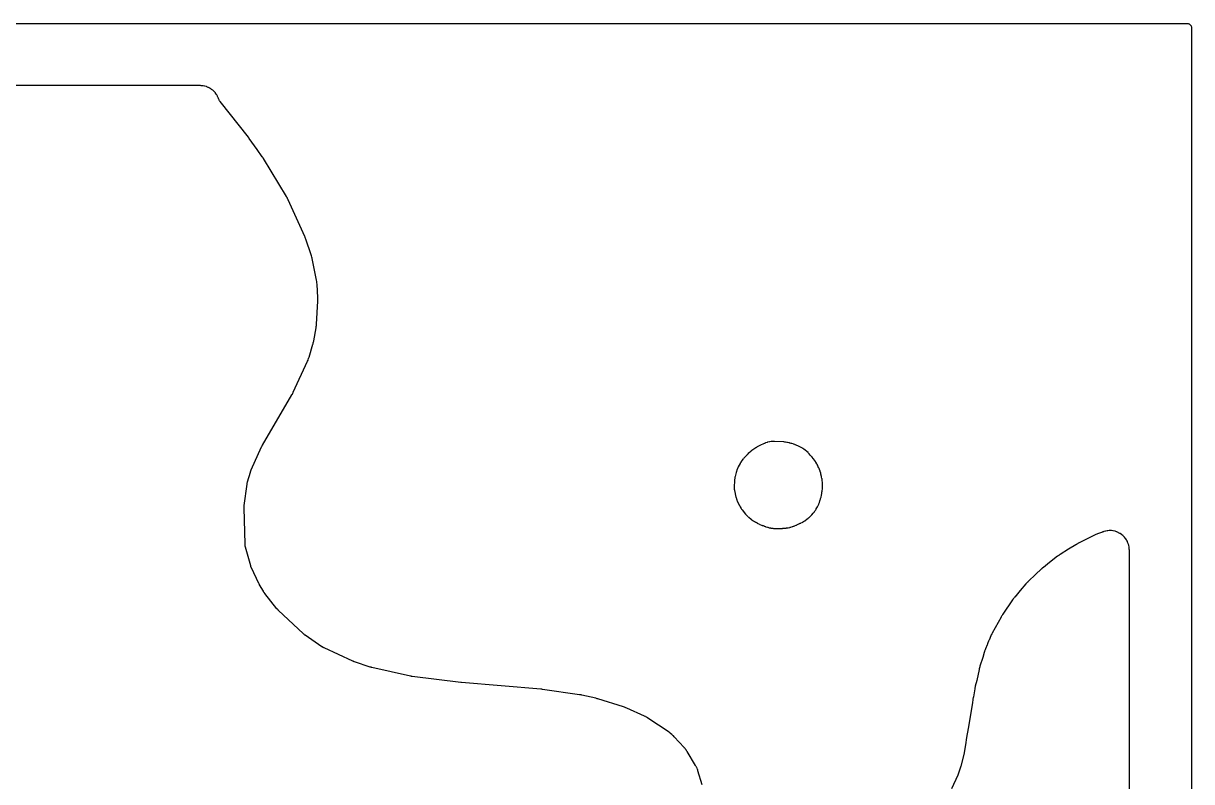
# Model space of a CAD drawing. Header units: millimetres. Extents: x 0 to 300, y 0 to 300.
# Drawn here: x 150 to 300.1, y 202.6 to 300.1 of the extents above; entities that cross this region are included whole.
import ezdxf

# ---------------------------------------------------------------- set-up
doc = ezdxf.new("R2010")
doc.units = ezdxf.units.MM
doc.layers.add('CUT', color=7, linetype='CONTINUOUS')

msp = doc.modelspace()

# ---------------------------------------------------------------- linework, layer by layer
at = {"layer": 'CUT'}
for points in [[(1.4375, 300.0625), (298.5625, 300.0625), (299.4478, 300.0625), (299.5212, 300.0589), (299.5794, 300.0503), (299.6365, 300.036), (299.6918, 300.0162), (299.745, 299.991), (299.7954, 299.9608), (299.8427, 299.9257), (299.8863, 299.8863), (299.9257, 299.8427), (299.9608, 299.7954), (299.991, 299.745), (300.0162, 299.6918), (300.036, 299.6365), (300.0503, 299.5794), (300.0589, 299.5212), (300.0625, 299.4478), (300.0625, 298.5625), (300.0625, 1.4375)], [(237.1821, 202.2311), (236.6485, 204.0418), (236.6447, 204.0543), (236.6191, 204.1348), (236.615, 204.1472), (236.5985, 204.1952), (236.5896, 204.2197), (236.5288, 204.3749), (236.5077, 204.4225), (236.4337, 204.5719), (236.4216, 204.5949), (236.3971, 204.6394), (236.3907, 204.6508), (236.3484, 204.7239), (236.3417, 204.7351), (235.2455, 206.5365), (235.2375, 206.5493), (235.1844, 206.6318), (235.176, 206.6444), (235.1429, 206.6932), (235.1253, 206.7177), (235.007, 206.8742), (234.9882, 206.8978), (234.9503, 206.943), (234.9405, 206.9545), (234.8755, 207.028), (234.8654, 207.0392), (233.5978, 208.4054), (233.5964, 208.4069), (233.4882, 208.5234), (233.4762, 208.536), (233.3967, 208.6168), (233.3843, 208.6291), (233.3353, 208.6761), (233.3094, 208.6995), (233.1372, 208.8466), (233.11, 208.8684), (233.0558, 208.9095), (233.0418, 208.9198), (232.9495, 208.9856), (232.9352, 208.9955), (230.217, 210.8166), (230.2067, 210.8234), (230.139, 210.8667), (230.1286, 210.8733), (230.0874, 210.8985), (230.066, 210.9109), (229.9257, 210.989), (229.9038, 211.0006), (229.8607, 211.0224), (229.8496, 211.0278), (229.7771, 211.0625), (229.7659, 211.0677), (227.5105, 212.0898), (227.4936, 212.0971), (227.3834, 212.1431), (227.3664, 212.1499), (227.2264, 212.2033), (227.2091, 212.2095), (227.0963, 212.2486), (227.0789, 212.2544), (223.8074, 213.2772), (223.7959, 213.2807), (223.7208, 213.3025), (223.7093, 213.3057), (223.6144, 213.3313), (223.6028, 213.3343), (223.5269, 213.3531), (223.5152, 213.3559), (221.7249, 213.7615), (221.7131, 213.764), (221.6367, 213.7797), (221.6249, 213.782), (221.5285, 213.7998), (221.5167, 213.8019), (221.4397, 213.8146), (221.4278, 213.8164), (216.6826, 214.4984), (216.6742, 214.4995), (216.616, 214.5071), (216.607, 214.5082), (216.5343, 214.5165), (216.5255, 214.5174), (216.4679, 214.5231), (216.4585, 214.524), (206.27, 215.3715), (206.2573, 215.3726), (206.2441, 215.3738), (206.2397, 215.3742), (206.2289, 215.3752), (206.2243, 215.3757), (206.2189, 215.3762), (206.2143, 215.3767), (206.2035, 215.3779), (206.1994, 215.3783), (206.1907, 215.3793), (206.1782, 215.3808), (206.1728, 215.3815), (199.929, 216.1617), (199.9182, 216.1631), (199.8932, 216.1665), (199.8824, 216.1681), (199.8693, 216.17), (199.8586, 216.1717), (199.8337, 216.1757), (199.823, 216.1775), (199.8107, 216.1797), (199.8, 216.1816), (199.7751, 216.1862), (199.7645, 216.1883), (199.7515, 216.1909), (199.7409, 216.193), (199.7161, 216.1983), (199.7055, 216.2006), (194.7709, 217.3077), (194.7599, 217.3103), (194.7342, 217.3164), (194.7232, 217.3191), (194.7099, 217.3224), (194.6989, 217.3253), (194.6734, 217.332), (194.6625, 217.335), (194.6499, 217.3384), (194.639, 217.3415), (194.6137, 217.3489), (194.6029, 217.3522), (194.5897, 217.3562), (194.5789, 217.3596), (194.5537, 217.3676), (194.543, 217.3711), (192.5427, 218.0367), (192.5309, 218.0408), (192.5035, 218.0503), (192.4917, 218.0545), (192.4775, 218.0597), (192.4658, 218.064), (192.4387, 218.0743), (192.4271, 218.0788), (192.4137, 218.0841), (192.4022, 218.0887), (192.3753, 218.0998), (192.3639, 218.1046), (192.3499, 218.1106), (192.3385, 218.1155), (192.312, 218.1273), (192.3006, 218.1325), (188.6184, 219.8297), (188.6097, 219.8337), (188.5964, 219.84), (188.5745, 219.8507), (188.5454, 219.8655), (188.5197, 219.8791), (188.4995, 219.8902), (188.488, 219.8966), (188.4837, 219.899), (188.4592, 219.9135), (188.405, 219.9465), (188.373, 219.967), (188.3623, 219.9742), (188.3544, 219.9795), (186.2115, 221.4486), (186.2058, 221.4525), (186.1925, 221.4618), (186.19, 221.4635), (186.1646, 221.482), (186.1144, 221.5199), (186.0973, 221.5332), (186.0743, 221.5525), (186.0141, 221.6047), (185.9888, 221.6275), (182.7497, 224.6622), (182.7447, 224.6669), (182.7331, 224.6779), (182.731, 224.6799), (182.7092, 224.7016), (182.666, 224.7458), (182.6514, 224.7612), (182.6319, 224.7833), (182.5812, 224.8427), (182.56, 224.8686), (181.0122, 226.8267), (181.0023, 226.8393), (180.9796, 226.8691), (180.97, 226.8819), (180.9586, 226.8975), (180.9493, 226.9104), (180.9279, 226.9407), (180.9188, 226.9538), (180.9085, 226.969), (180.8996, 226.9822), (180.8792, 227.0134), (180.8706, 227.0268), (180.8602, 227.0432), (180.8518, 227.0568), (180.8325, 227.0887), (180.8244, 227.1024), (180.3466, 227.9235), (180.342, 227.9316), (180.3311, 227.9507), (180.3265, 227.9589), (180.3209, 227.969), (180.3164, 227.9772), (180.306, 227.9965), (180.3016, 228.0048), (180.2965, 228.0144), (180.2922, 228.0228), (180.2821, 228.0423), (180.2779, 228.0507), (180.2727, 228.0609), (180.2686, 228.0694), (180.2589, 228.0891), (180.2549, 228.0976), (179.3055, 230.0969), (179.3015, 230.1055), (179.2953, 230.1188), (179.2854, 230.141), (179.2725, 230.171), (179.2615, 230.1978), (179.2531, 230.2192), (179.2484, 230.2314), (179.2467, 230.236), (179.2371, 230.2628), (179.2168, 230.3227), (179.2054, 230.3588), (179.2018, 230.3711), (179.1991, 230.3803), (178.5313, 232.7495), (178.5288, 232.7584), (178.525, 232.7723), (178.5191, 232.7954), (178.5116, 232.8265), (178.5053, 232.8541), (178.5045, 232.8581), (178.4957, 232.9071), (178.4854, 232.9743), (178.478, 233.0384), (178.4744, 233.0839), (178.4722, 233.1217), (178.4717, 233.134), (178.4714, 233.1432), (178.3447, 237.8441), (178.3445, 237.8531), (178.3443, 237.8671), (178.3442, 237.8903), (178.3445, 237.9213), (178.3451, 237.9489), (178.346, 237.9707), (178.3466, 237.9832), (178.3468, 237.9879), (178.3487, 238.0149), (178.3537, 238.0749), (178.3574, 238.1109), (178.3589, 238.123), (178.3601, 238.1319), (178.7298, 240.8835), (178.7308, 240.8905), (178.7331, 240.9068), (178.7336, 240.9098), (178.7387, 240.9413), (178.7502, 241.0042), (178.7544, 241.0258), (178.7614, 241.0555), (178.7813, 241.1338), (178.7905, 241.1672), (179.1549, 242.3983), (179.1594, 242.4129), (179.17, 242.4467), (179.1747, 242.4612), (179.1804, 242.4784), (179.1853, 242.4927), (179.197, 242.526), (179.2022, 242.5402), (179.2082, 242.5564), (179.2136, 242.5706), (179.2264, 242.6034), (179.232, 242.6174), (179.239, 242.6345), (179.2448, 242.6484), (179.2587, 242.6808), (179.2648, 242.6946), (180.595, 245.6553), (180.6001, 245.6664), (180.6121, 245.6921), (180.6173, 245.7031), (180.6238, 245.7165), (180.6291, 245.7275), (180.6418, 245.7529), (180.6473, 245.7637), (180.6537, 245.7762), (180.6594, 245.7869), (180.6728, 245.812), (180.6786, 245.8227), (180.6857, 245.8357), (180.6917, 245.8463), (180.7057, 245.871), (180.7118, 245.8816), (184.4922, 252.3266), (184.4997, 252.3397), (184.5469, 252.4251), (184.554, 252.4383), (184.6107, 252.5469), (184.6174, 252.5603), (184.6603, 252.648), (184.6668, 252.6616), (186.5037, 256.663), (186.5122, 256.6823), (186.5648, 256.8084), (186.5726, 256.828), (186.633, 256.9885), (186.6401, 257.0083), (186.6838, 257.1378), (186.6901, 257.1579), (187.2012, 258.8699), (187.2057, 258.8856), (187.2332, 258.9877), (187.2372, 259.0034), (187.2682, 259.1325), (187.2718, 259.1483), (187.2937, 259.2518), (187.2968, 259.2677), (187.6066, 260.9544), (187.6097, 260.9729), (187.6279, 261.0931), (187.6304, 261.1117), (187.6486, 261.2632), (187.6505, 261.2818), (187.6612, 261.4029), (187.6626, 261.4216), (187.8302, 264.3659), (187.831, 264.3837), (187.8341, 264.4993), (187.8343, 264.5171), (187.834, 264.6623), (187.8337, 264.6801), (187.83, 264.7957), (187.8291, 264.8135), (187.7212, 266.5573), (187.7196, 266.5779), (187.7067, 266.7119), (187.7043, 266.7325), (187.6823, 266.8999), (187.6792, 266.9204), (187.6571, 267.0531), (187.6533, 267.0735), (187.0858, 269.8747), (187.0818, 269.893), (187.054, 270.0111), (187.0495, 270.0292), (187.01, 270.1764), (187.0049, 270.1943), (186.9698, 270.3105), (186.9641, 270.3283), (186.2933, 272.323), (186.2883, 272.3373), (186.2544, 272.4301), (186.249, 272.4443), (186.2036, 272.5598), (186.1978, 272.5738), (186.1593, 272.6648), (186.1532, 272.6787), (184.0077, 277.4095), (184.0001, 277.4257), (183.9489, 277.5302), (183.9408, 277.5461), (183.8727, 277.6752), (183.8641, 277.6909), (183.8068, 277.7921), (183.7977, 277.8076), (180.8333, 282.6962), (180.8281, 282.7046), (180.7917, 282.7625), (180.786, 282.7714), (180.7392, 282.8429), (180.7335, 282.8515), (180.6956, 282.9074), (180.6893, 282.9164), (180.0371, 283.8401), (180.0345, 283.8439), (179.0204, 285.2799), (179.016, 285.2861), (178.985, 285.3289), (178.9801, 285.3355), (178.9407, 285.3884), (178.9358, 285.3947), (178.9041, 285.4361), (178.8989, 285.4428), (175.2924, 290.0071), (175.2857, 290.0158), (175.2823, 290.0202), (175.2524, 290.0614), (175.2136, 290.1181), (175.1712, 290.1865), (175.1451, 290.233), (175.109, 290.3048), (175.0785, 290.373), (175.0653, 290.4038), (175.0623, 290.4113), (175.0585, 290.4206), (175.0238, 290.5024), (175.0119, 290.5287), (175.0087, 290.5355), (175.0071, 290.5393), (174.9944, 290.5656), (174.9471, 290.6705), (174.9211, 290.7216), (174.8311, 290.879), (174.8003, 290.9274), (174.6958, 291.0755), (174.6605, 291.1207), (174.5423, 291.2581), (174.5028, 291.2998), (174.372, 291.4253), (174.3288, 291.463), (174.1866, 291.5755), (174.14, 291.6088), (173.9877, 291.7072), (173.9381, 291.736), (173.7772, 291.8194), (173.725, 291.8433), (173.5568, 291.911), (173.5027, 291.9298), (173.3288, 291.9811), (173.2731, 291.9947), (173.0951, 292.0291), (173.0383, 292.0373), (172.8554, 292.0549), (172.8268, 292.0569), (172.7708, 292.0596), (172.7565, 292.0601), (172.6633, 292.0623), (172.649, 292.0625), (99.4128, 292.0625)], [(292.0625, 152.8815), (292.0625, 232.3412), (292.0623, 232.3558), (292.06, 232.4503), (292.0595, 232.4648), (292.0568, 232.5215), (292.0546, 232.5506), (292.0366, 232.7361), (292.0282, 232.7936), (291.9927, 232.974), (291.9788, 233.0305), (291.926, 233.2066), (291.9067, 233.2615), (291.8371, 233.4317), (291.8126, 233.4844), (291.7269, 233.647), (291.6973, 233.6971), (291.5963, 233.8507), (291.562, 233.8977), (291.4466, 234.0408), (291.4079, 234.0843), (291.2792, 234.2155), (291.2365, 234.255), (291.0957, 234.3732), (291.0494, 234.4084), (290.8977, 234.5124), (290.8482, 234.5429), (290.6873, 234.6317), (290.635, 234.6573), (290.4662, 234.7302), (290.4118, 234.7506), (290.2367, 234.8067), (290.1805, 234.8218), (290.0008, 234.8607), (289.9435, 234.8702), (289.7608, 234.8916), (289.7028, 234.8955), (289.519, 234.8991), (289.4609, 234.8974), (289.2776, 234.8832), (289.2199, 234.8758), (289.0388, 234.8439), (288.9821, 234.8311), (288.8025, 234.7811), (288.7747, 234.7726), (288.7208, 234.7547), (288.707, 234.75), (288.6181, 234.7181), (288.6044, 234.713), (288.6043, 234.713), (288.5046, 234.6745), (287.9845, 234.4737), (287.9833, 234.4732), (287.9707, 234.4682), (287.8888, 234.4344), (287.8763, 234.4291), (287.7745, 234.3844), (287.7621, 234.3788), (287.6819, 234.3414), (287.6696, 234.3355), (285.5219, 233.2734), (285.5089, 233.2668), (285.4246, 233.2225), (285.4117, 233.2155), (285.3073, 233.1574), (285.2972, 233.1516), (285.2754, 233.1394), (285.2626, 233.1321), (285.18, 233.0833), (285.1674, 233.0756), (284.2631, 232.5108), (283.1947, 231.8456), (283.1813, 231.837), (283.095, 231.7801), (283.0819, 231.7711), (283.0546, 231.7521), (283.0498, 231.7488), (283.0086, 231.7199), (282.9755, 231.6968), (282.9717, 231.6941), (282.9436, 231.6744), (282.9307, 231.6651), (282.8477, 231.6036), (282.8351, 231.5939), (281.7962, 230.7805), (281.0193, 230.1738), (281.0084, 230.1651), (280.9383, 230.1078), (280.9276, 230.0988), (280.9053, 230.0797), (280.9018, 230.0767), (280.8754, 230.054), (280.8414, 230.0248), (280.8368, 230.0208), (280.8155, 230.0024), (280.8051, 229.9932), (280.7378, 229.9325), (280.7276, 229.9231), (280.0492, 229.2818), (279.0839, 228.372), (279.0722, 228.3607), (278.9969, 228.2858), (278.9855, 228.2741), (278.9603, 228.2477), (278.9579, 228.2452), (278.9392, 228.2254), (278.8937, 228.1776), (278.8881, 228.1715), (278.8661, 228.1484), (278.855, 228.1363), (278.7839, 228.0572), (278.7732, 228.0449), (278.0545, 227.1993), (277.3397, 226.3611), (277.3292, 226.3485), (277.2623, 226.2655), (277.2521, 226.2526), (277.2379, 226.2339), (277.2371, 226.233), (277.2272, 226.2202), (277.1472, 226.1151), (277.1375, 226.1021), (277.0761, 226.0166), (277.0668, 226.0034), (275.8169, 224.1626), (275.8074, 224.1481), (275.7822, 224.1086), (275.7741, 224.0967), (275.7664, 224.085), (275.7172, 224.0089), (275.7098, 223.997), (275.6502, 223.9), (275.6431, 223.888), (275.5975, 223.8096), (275.5906, 223.7975), (274.4553, 221.7375), (274.4478, 221.7235), (274.4005, 221.632), (274.3934, 221.6178), (274.337, 221.5013), (274.3303, 221.4869), (274.2878, 221.393), (274.2815, 221.3784), (274.0458, 220.8176), (274.0207, 220.7696), (274.0157, 220.7598), (273.9815, 220.6911), (273.9765, 220.6808), (273.955, 220.6353), (273.945, 220.6132), (273.8858, 220.4741), (273.8771, 220.4525), (273.8627, 220.4147), (273.8589, 220.4044), (273.8332, 220.333), (273.8292, 220.3213), (273.7971, 220.2261), (273.5882, 219.7292), (273.5805, 219.71), (273.5327, 219.5841), (273.5257, 219.5646), (273.4711, 219.4048), (273.4648, 219.3851), (273.4257, 219.2562), (273.42, 219.2363), (273.2552, 218.6163), (272.8777, 217.4948), (272.8723, 217.4777), (272.8385, 217.3667), (272.8336, 217.3495), (272.7954, 217.2089), (272.791, 217.1916), (272.7639, 217.0787), (272.76, 217.0613), (272.462, 215.6322), (272.2734, 214.9225), (272.2699, 214.9087), (272.2483, 214.8191), (272.2452, 214.8052), (272.2208, 214.692), (272.2179, 214.6781), (272.2006, 214.5875), (272.1981, 214.5735), (272.026, 213.5409), (272.0029, 213.43), (272.0013, 213.4221), (271.9906, 213.367), (271.989, 213.3585), (271.9766, 213.2897), (271.9752, 213.2813), (271.9662, 213.2268), (271.9648, 213.2178), (271.9004, 212.7873), (271.351, 209.4915), (271.1558, 208.3202), (271.0006, 207.3892), (270.7895, 206.1228), (270.4007, 204.6192), (270.0162, 203.4742), (269.2353, 201.7225)]]:
    msp.add_lwpolyline(points, dxfattribs=at)
msp.add_lwpolyline([(241.35, 240.0063), (241.3523, 239.994), (241.3675, 239.9145), (241.37, 239.9023), (241.4808, 239.3821), (241.4846, 239.3655), (241.5107, 239.2581), (241.515, 239.2416), (241.5325, 239.1776), (241.5424, 239.145), (241.6126, 238.9356), (241.6243, 238.9036), (241.6489, 238.842), (241.6554, 238.8263), (241.6993, 238.7249), (241.7063, 238.7094), (241.9535, 238.18), (241.9613, 238.1639), (242.0133, 238.0606), (242.0216, 238.0448), (242.0546, 237.9837), (242.0725, 237.9529), (242.1944, 237.7564), (242.2141, 237.7268), (242.2542, 237.67), (242.2647, 237.6557), (242.3342, 237.5631), (242.3451, 237.5491), (242.7606, 237.0292), (242.7703, 237.0173), (242.8346, 236.941), (242.8446, 236.9294), (242.8843, 236.8846), (242.9052, 236.8622), (243.0449, 236.72), (243.0669, 236.6987), (243.111, 236.6582), (243.1225, 236.648), (243.1976, 236.5824), (243.2093, 236.5725), (243.4272, 236.3918), (243.4374, 236.3836), (243.5041, 236.3308), (243.5144, 236.3227), (243.5552, 236.2919), (243.5764, 236.2765), (243.7144, 236.1811), (243.7587, 236.1533), (243.9045, 236.0703), (243.9275, 236.0578), (243.973, 236.0345), (243.9847, 236.0287), (244.0612, 235.9915), (244.073, 235.9859), (244.1326, 235.9586), (244.1346, 235.9572), (244.1413, 235.9525), (244.1552, 235.9431), (244.2464, 235.8829), (244.2606, 235.8738), (244.3163, 235.8393), (244.3454, 235.8224), (244.5346, 235.7193), (244.5954, 235.6905), (244.7949, 235.6093), (244.8264, 235.5975), (244.8885, 235.5762), (244.9044, 235.5709), (245.0088, 235.5384), (245.0249, 235.5336), (245.1121, 235.509), (245.1417, 235.4955), (245.1577, 235.4884), (245.2624, 235.444), (245.2786, 235.4374), (245.3421, 235.4126), (245.3751, 235.4008), (245.5912, 235.3308), (245.6248, 235.3209), (245.6908, 235.3037), (245.7078, 235.2995), (245.8185, 235.274), (245.8357, 235.2704), (246.0129, 235.235), (246.0305, 235.2317), (246.1451, 235.2124), (246.1628, 235.2097), (246.2319, 235.2001), (246.2674, 235.1963), (246.361, 235.189), (246.4416, 235.1765), (246.4775, 235.172), (246.5476, 235.1654), (246.5656, 235.164), (246.6828, 235.1565), (246.7009, 235.1556), (246.8991, 235.149), (246.9172, 235.1487), (247.035, 235.1483), (247.0531, 235.1485), (247.1237, 235.1504), (247.1599, 235.1524), (247.3944, 235.173), (247.4304, 235.1772), (247.5003, 235.1876), (247.5182, 235.1905), (247.6342, 235.2114), (247.6475, 235.214), (247.8516, 235.2225), (247.8644, 235.2231), (247.9472, 235.2283), (247.96, 235.2293), (248.0097, 235.2335), (248.0351, 235.2361), (248.1974, 235.2568), (248.2478, 235.2654), (248.4078, 235.2998), (248.4327, 235.3057), (248.481, 235.3182), (248.4933, 235.3216), (248.5731, 235.3442), (248.5854, 235.3478), (248.8041, 235.4147), (248.8212, 235.4202), (248.9317, 235.4576), (248.9486, 235.4636), (249.0142, 235.4881), (249.0474, 235.5016), (249.2607, 235.596), (249.2931, 235.6115), (249.3553, 235.6436), (249.3711, 235.652), (249.4448, 235.6929), (249.4532, 235.697), (249.5105, 235.7272), (249.5251, 235.7352), (249.5374, 235.7421), (249.711, 235.8089), (249.7229, 235.8136), (249.8002, 235.8452), (249.8121, 235.8502), (249.8581, 235.8703), (249.8814, 235.881), (250.0296, 235.9531), (250.0747, 235.9775), (250.2162, 236.062), (250.2379, 236.0756), (250.2799, 236.1032), (250.2905, 236.1104), (250.3593, 236.1577), (250.3698, 236.1651), (250.6932, 236.398), (250.7061, 236.4075), (250.789, 236.4707), (250.8017, 236.4806), (250.8505, 236.5198), (250.8749, 236.5406), (251.03, 236.6798), (251.0533, 236.7018), (251.0977, 236.746), (251.1089, 236.7575), (251.1806, 236.8331), (251.1915, 236.8449), (251.2616, 236.9228), (251.2656, 236.9273), (251.4532, 237.1357), (251.4637, 237.1477), (251.5311, 237.2268), (251.5413, 237.2391), (251.5805, 237.2876), (251.6, 237.313), (251.7217, 237.4813), (251.7397, 237.5077), (251.7735, 237.5601), (251.782, 237.5737), (251.836, 237.6624), (251.8441, 237.6762), (251.9996, 237.9481), (252.0064, 237.9604), (252.0498, 238.0406), (252.0564, 238.053), (252.0813, 238.1018), (252.0935, 238.1271), (252.1679, 238.2908), (252.1886, 238.343), (252.2473, 238.513), (252.2559, 238.5397), (252.2713, 238.5923), (252.2751, 238.6058), (252.2988, 238.6939), (252.3022, 238.7075), (252.3347, 238.8406), (252.3351, 238.8416), (252.3708, 238.9258), (252.3762, 238.9388), (252.3965, 238.9899), (252.4062, 239.0164), (252.4648, 239.187), (252.4806, 239.2411), (252.5224, 239.4141), (252.533, 239.4694), (252.5588, 239.648), (252.5621, 239.6759), (252.5674, 239.7306), (252.5686, 239.7447), (252.5745, 239.8253), (252.5782, 239.8408), (252.5815, 239.8549), (252.6015, 239.9467), (252.6045, 239.9609), (252.6152, 240.0164), (252.62, 240.0449), (252.6463, 240.2285), (252.6517, 240.2861), (252.6601, 240.4689), (252.66, 240.5267), (252.6506, 240.712), (252.6485, 240.7408), (252.6429, 240.797), (252.6413, 240.8114), (252.6298, 240.9048), (252.6286, 240.9138), (252.6289, 240.9214), (252.6295, 240.9356), (252.6318, 241.0279), (252.632, 241.0421), (252.6321, 241.0975), (252.6315, 241.1259), (252.6233, 241.3077), (252.618, 241.3642), (252.5929, 241.542), (252.5824, 241.5978), (252.54, 241.7747), (252.5328, 241.8022), (252.5173, 241.8555), (252.5132, 241.8691), (252.4855, 241.9571), (252.481, 241.9705), (252.4654, 242.0164), (252.4644, 242.0228), (252.4617, 242.0397), (252.4422, 242.1493), (252.439, 242.1662), (252.4254, 242.2316), (252.4175, 242.2649), (252.3609, 242.4769), (252.3394, 242.542), (252.259, 242.7461), (252.2455, 242.7776), (252.2175, 242.8383), (252.2101, 242.8537), (252.1606, 242.9534), (252.1528, 242.9687), (252.1168, 243.0362), (252.108, 243.0617), (252.1034, 243.0748), (252.0724, 243.1591), (252.0675, 243.1721), (252.0476, 243.2223), (252.0369, 243.2478), (251.9643, 243.4096), (251.9394, 243.459), (251.8534, 243.6113), (251.8241, 243.6582), (251.7231, 243.8039), (251.7068, 243.8263), (251.674, 243.8692), (251.6655, 243.8801), (251.6522, 243.8966), (251.6333, 243.9279), (251.6156, 243.9554), (251.4974, 244.1288), (251.4575, 244.1807), (251.3211, 244.3401), (251.2991, 244.3644), (251.255, 244.4106), (251.2435, 244.4223), (251.1679, 244.4972), (251.1561, 244.5086), (251.0843, 244.576), (250.9321, 244.7573), (250.9224, 244.7686), (250.8586, 244.841), (250.8486, 244.852), (250.8091, 244.8945), (250.7884, 244.9158), (250.6521, 245.0489), (250.6076, 245.0882), (250.4609, 245.2055), (250.4127, 245.2403), (250.2529, 245.3439), (250.231, 245.3573), (250.1147, 245.4459), (250.0638, 245.4807), (249.8973, 245.5823), (249.8431, 245.6116), (249.6646, 245.6968), (249.6364, 245.7093), (249.5808, 245.7324), (249.5664, 245.7382), (249.4729, 245.7742), (249.4584, 245.7796), (249.3546, 245.8166), (249.2823, 245.8539), (249.2695, 245.8603), (249.1859, 245.9009), (249.1729, 245.907), (249.1221, 245.9302), (249.0959, 245.9415), (248.9257, 246.0096), (248.8717, 246.0283), (248.6982, 246.0793), (248.6426, 246.0927), (248.5036, 246.1195), (248.4987, 246.1212), (248.4092, 246.1506), (248.3954, 246.155), (248.3412, 246.1714), (248.3132, 246.1791), (248.133, 246.2243), (248.0761, 246.2356), (247.8924, 246.2632), (247.8636, 246.2668), (247.8073, 246.2725), (247.7928, 246.2738), (247.6989, 246.2809), (247.6844, 246.2819), (246.5022, 246.3436), (246.4884, 246.3442), (246.3986, 246.3468), (246.3848, 246.347), (246.3308, 246.3473), (246.3032, 246.3469), (246.1262, 246.3398), (246.0711, 246.3351), (245.8955, 246.3117), (245.8682, 246.3074), (245.8471, 246.3036), (245.8189, 246.2979), (245.6367, 246.2559), (245.6088, 246.2488), (245.5815, 246.2412), (245.553, 246.2323), (245.3688, 246.1705), (245.3407, 246.1603), (245.2863, 246.1389), (245.2724, 246.1333), (245.1829, 246.0956), (245.1691, 246.0896), (244.6086, 245.8368), (244.595, 245.8304), (244.5071, 245.7881), (244.4937, 245.7814), (244.4415, 245.7547), (244.4152, 245.7404), (244.2464, 245.6429), (244.2207, 245.6272), (244.1715, 245.5954), (244.159, 245.5871), (244.0785, 245.5321), (244.0662, 245.5235), (243.4635, 245.0898), (243.451, 245.0806), (243.3708, 245.0196), (243.3586, 245.0101), (243.3512, 245.0042), (243.3372, 244.9936), (243.3253, 244.9843), (243.2793, 244.9474), (243.2561, 244.9279), (243.1092, 244.7977), (243.0871, 244.7771), (243.045, 244.7358), (243.0344, 244.725), (242.966, 244.6545), (242.9556, 244.6435), (242.551, 244.2044), (242.5425, 244.1951), (242.4883, 244.1337), (242.4801, 244.1242), (242.4482, 244.0866), (242.4324, 244.0671), (242.3332, 243.9395), (242.304, 243.8985), (242.2945, 243.8838), (242.2794, 243.8643), (242.2505, 243.8233), (242.1634, 243.6883), (242.1502, 243.667), (242.1254, 243.6248), (242.1192, 243.6139), (242.0794, 243.5428), (242.0734, 243.5318), (241.8355, 243.0855), (241.8275, 243.0699), (241.7768, 242.9677), (241.7692, 242.9518), (241.7406, 242.8896), (241.7269, 242.8573), (241.6439, 242.645), (241.6321, 242.6119), (241.6109, 242.5468), (241.6057, 242.53), (241.5991, 242.5074), (241.5969, 242.5005), (241.5916, 242.4834), (241.559, 242.3715), (241.5543, 242.3542), (241.4285, 241.8689), (241.4247, 241.8533), (241.4013, 241.7516), (241.3979, 241.7359), (241.3854, 241.6744), (241.3799, 241.6428), (241.3494, 241.4363), (241.3456, 241.4044), (241.3398, 241.342), (241.3385, 241.326), (241.3316, 241.2219), (241.3308, 241.2058), (241.3307, 241.2025), (241.308, 240.6264), (241.3077, 240.6139), (241.3062, 240.5329), (241.3061, 240.5204), (241.3062, 240.4717), (241.3067, 240.4468), (241.3137, 240.2872), (241.318, 240.2375), (241.3382, 240.079), (241.3419, 240.0543)], close=True, dxfattribs=at)

doc.saveas('drawing.dxf')
